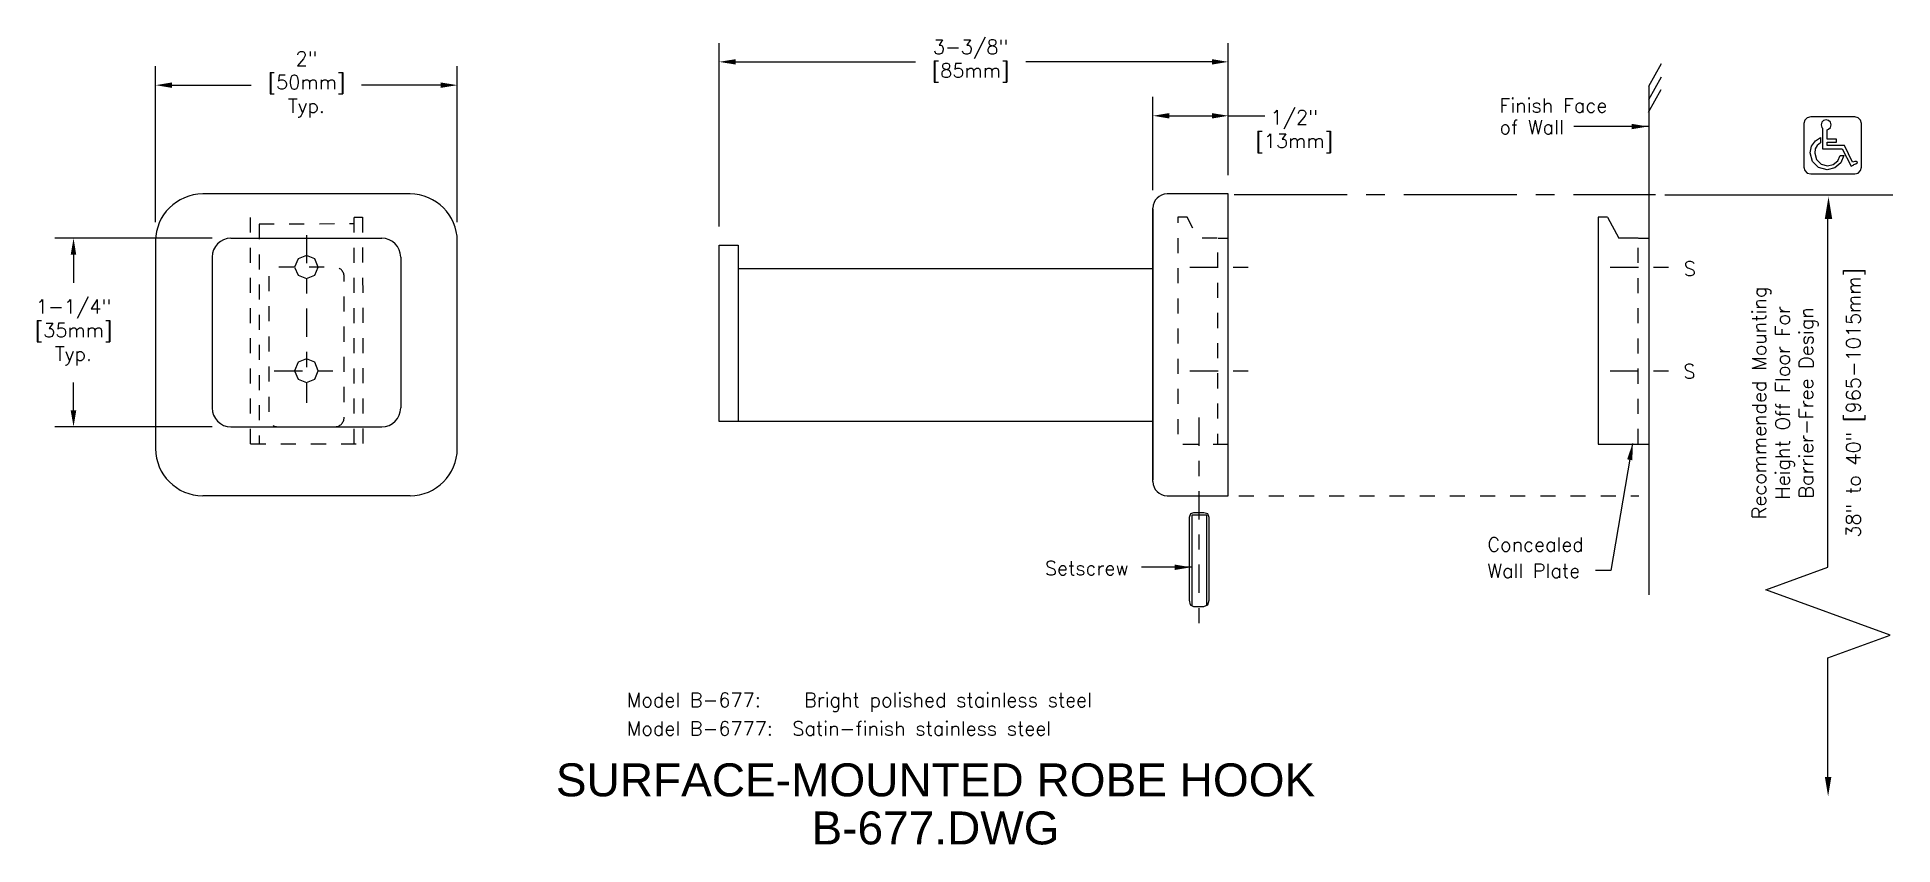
# Model space of a CAD drawing. Extents: x 0 to 12.3, y -0.4 to 5.
import ezdxf
from ezdxf.enums import TextEntityAlignment as Align

# ---------------------------------------------------------------- set-up
doc = ezdxf.new("R2010")
doc.units = 0
doc.header["$MEASUREMENT"] = 0
doc.header["$PDMODE"] = 35
doc.header["$PDSIZE"] = 0.000315
for name, pattern in [('CENTER2', [1.125, 0.75, -0.125, 0.125, -0.125]), ('DOT', [0.25, 0, -0.25]), ('HIDDEN2', [0.1875, 0.125, -0.0625])]:
    doc.linetypes.add(name, pattern=pattern)
doc.layers.get('0').update_dxf_attribs({"linetype": 'CONTINUOUS'})
doc.layers.get('DEFPOINTS').update_dxf_attribs({"linetype": 'CONTINUOUS'})
for name, color, linetype in [('DETAIL', 4, 'CONTINUOUS'), ('DIM', 1, 'CONTINUOUS'), ('TEXT', 2, 'CONTINUOUS')]:
    doc.layers.add(name, color=color, linetype=linetype)
doc.styles.add('ARIAL_5', font='arial.ttf', dxfattribs={"height": 5})
doc.styles.add('DIM_S_5', font='simplex.shx', dxfattribs={"height": 0.09375})
doc.styles.add('DIM_S_8', font='simplex.shx', dxfattribs={"height": 0.375})
doc.dimstyles.new('DIM_S_7', dxfattribs={"dimtxt": 0.12, "dimasz": 0.109375, "dimexe": 0.125, "dimexo": 0.125, "dimgap": 0.09375, "dimtad": 1, "dimtih": 1, "dimtoh": 1, "dimdec": 4, "dimrnd": 0.0625, "dimzin": 0, "dimtxsty": 'DIM_S_5', "dimcen": 0.09375, "dimaunit": 1, "dimazin": 3, "dimtfac": 1, "dimtdec": 4, "dimtofl": 0, "dimtmove": 0, "dimatfit": 3, "dimtolj": 1, "dimtzin": 0})

# ---------------------------------------------------------------- blocks, each defined once
blk = doc.blocks.new('TBLK_TX')
blk = doc.blocks.new('*D2')
at = {"color": 0, "linetype": 'BYBLOCK'}
for p, q in [((6.139, 2.803), (6.139, 3.837)), ((8.139, 2.803), (8.139, 3.837)), ((6.248, 3.712), (6.773, 3.712)), ((8.029, 3.712), (7.505, 3.712))]:
    blk.add_line(p, q, dxfattribs=at)
for points in [[(6.248, 3.73), (6.248, 3.694), (6.139, 3.712)], [(8.029, 3.73), (8.029, 3.694), (8.139, 3.712)]]:
    blk.add_solid(points, dxfattribs=at)
at = {"layer": 'DEFPOINTS', "color": 0, "linetype": 'BYBLOCK'}
for p in [(8.139, 3.712), (6.139, 2.678), (8.139, 2.678)]:
    blk.add_point(p, dxfattribs=at)
at = {"color": 0, "linetype": 'BYBLOCK', "insert": (7.139, 3.716), "char_height": 0.0938, "attachment_point": 5, "style": 'DIM_S_5'}
blk.add_mtext('\\A1;2"\\P[50mm]\\PTyp.', dxfattribs=at)
blk = doc.blocks.new('*D3')
at = {"color": 0, "linetype": 'BYBLOCK'}
for p, q in [((1.195, 3.655), (0.151, 3.655)), ((0.276, 3.545), (0.276, 3.36)), ((0.276, 2.514), (0.276, 2.699)), ((1.195, 2.405), (0.151, 2.405))]:
    blk.add_line(p, q, dxfattribs=at)
for points in [[(0.257, 3.545), (0.294, 3.545), (0.276, 3.655)], [(0.257, 2.514), (0.294, 2.514), (0.276, 2.405)]]:
    blk.add_solid(points, dxfattribs=at)
at = {"layer": 'DEFPOINTS', "color": 0, "linetype": 'BYBLOCK'}
for p in [(1.32, 3.655), (0.276, 2.405), (1.32, 2.405)]:
    blk.add_point(p, dxfattribs=at)
at = {"color": 0, "linetype": 'BYBLOCK', "insert": (0.276, 3.03), "char_height": 0.0938, "attachment_point": 5, "style": 'DIM_S_5'}
blk.add_mtext('\\A1;1-1/4"\\P[35mm]\\PTyp.', dxfattribs=at)
blk = doc.blocks.new('*D5')
at = {"color": 0, "linetype": 'BYBLOCK'}
for p, q in [((5.368, 3.733), (5.368, 4.949)), ((8.743, 4.073), (8.743, 4.949)), ((5.477, 4.824), (6.668, 4.824)), ((8.634, 4.824), (7.4, 4.824))]:
    blk.add_line(p, q, dxfattribs=at)
for points in [[(5.477, 4.842), (5.477, 4.806), (5.368, 4.824)], [(8.634, 4.842), (8.634, 4.806), (8.743, 4.824)]]:
    blk.add_solid(points, dxfattribs=at)
at = {"layer": 'DEFPOINTS', "color": 0, "linetype": 'BYBLOCK'}
for p in [(8.743, 4.824), (8.743, 3.948), (5.368, 3.608)]:
    blk.add_point(p, dxfattribs=at)
at = {"color": 0, "linetype": 'BYBLOCK', "insert": (7.034, 4.829), "char_height": 0.0938, "attachment_point": 5, "style": 'DIM_S_5'}
blk.add_mtext('\\A1;3-3/8"\\P[85mm]', dxfattribs=at)
blk = doc.blocks.new('*D6')
at = {"color": 0, "linetype": 'BYBLOCK'}
for p, q in [((11.105, 3.015), (11.105, 3.634)), ((11.605, 3.116), (11.605, 3.634)), ((11.215, 3.509), (11.496, 3.509))]:
    blk.add_line(p, q, dxfattribs=at)
for points in [[(11.215, 3.527), (11.215, 3.491), (11.105, 3.509)], [(11.496, 3.527), (11.496, 3.491), (11.605, 3.509)]]:
    blk.add_solid(points, dxfattribs=at)
at = {"layer": 'DEFPOINTS', "color": 0, "linetype": 'BYBLOCK'}
for p in [(11.605, 3.509), (11.605, 2.991), (11.105, 2.89)]:
    blk.add_point(p, dxfattribs=at)
at = {"color": 0, "linetype": 'BYBLOCK', "insert": (12.042, 3.405), "char_height": 0.0938, "attachment_point": 5, "style": 'DIM_S_5'}
blk.add_mtext('\\A1;1/2"\\P[13mm]', dxfattribs=at)
blk = doc.blocks.new('ADA')
at = {"layer": 'DETAIL', "linetype": 'CONTINUOUS'}
for p, q in [((1.017, 0.853), (0.492, 0.853)), ((1.261, 0.358), (1.017, 0.853)), ((1.215, 0.235), (1.3, 0.278)), ((1.3, 0.278), (1.299, 0.282))]:
    blk.add_line(p, q, dxfattribs=at)
for points in [[(1.328, 0), (1.431, 0.028), (1.503, 0.1), (1.531, 0.202), (1.531, 1.514), (1.503, 1.616), (1.431, 1.688), (1.328, 1.716), (0, 1.716), (-0.102, 1.688), (-0.175, 1.616), (-0.203, 1.514), (-0.203, 0.202), (-0.175, 0.1), (-0.102, 0.028), (0, 0)], [(0.997, 0.551), (0.905, 0.333), (0.727, 0.181), (0.491, 0.125), (0.233, 0.194), (0.049, 0.378), (-0.021, 0.635), (0.026, 0.833), (0.142, 1), (0.293, 1.1), (0.295, 0.934), (0.193, 0.86), (0.137, 0.758), (0.12, 0.624), (0.172, 0.431), (0.31, 0.294), (0.504, 0.242), (0.68, 0.282), (0.814, 0.393), (0.883, 0.555)]]:
    blk.add_lwpolyline(points, close=True, dxfattribs=at)
for points in [[(0.492, 1.332), (0.54, 1.345), (0.595, 1.4), (0.616, 1.477), (0.595, 1.554), (0.54, 1.609), (0.463, 1.629), (0.386, 1.609), (0.331, 1.554), (0.31, 1.477), (0.331, 1.4), (0.355, 1.376)], [(0.355, 1.376), (0.355, 0.757)], [(0.492, 1.051), (0.492, 1.332)], [(0.355, 0.757), (0.492, 0.757)], [(0.492, 0.955), (0.78, 0.955), (0.78, 1.051), (0.492, 1.051)], [(0.492, 0.853), (0.492, 0.955)], [(0.492, 0.757), (0.948, 0.757)], [(0.948, 0.757), (1.215, 0.235)], [(1.299, 0.282), (1.359, 0.307), (1.398, 0.335), (1.407, 0.361), (1.382, 0.375), (1.329, 0.374), (1.261, 0.358)]]:
    blk.add_lwpolyline(points, dxfattribs=at)

msp = doc.modelspace()

# ---------------------------------------------------------------- linework, layer by layer
at = {"layer": 'DETAIL', "linetype": 'CONTINUOUS'}
for p, q in [((10.71839, 4.66265), (10.71839, 1.29197)), ((2.5073, 3.94816), (1.13229, 3.94816)), ((7.93172, 3.94816), (7.52547, 3.94816)), ((7.93172, 1.94816), (7.93172, 3.94816)), ((7.43172, 2.04191), (7.43172, 3.85441)), ((7.43172, 3.84788), (7.43172, 2.05262)), ((10.38273, 3.79344), (10.38273, 2.29078)), ((10.44548, 3.79344), (10.52061, 3.65464)), ((0.81979, 3.63566), (0.81979, 2.26066)), ((1.31979, 3.65464), (2.31979, 3.65464)), ((2.8198, 2.26066), (2.8198, 3.63566)), ((10.64875, 3.65464), (10.52061, 3.65464)), ((1.19479, 3.52964), (1.19479, 2.52964)), ((2.44479, 3.52964), (2.44479, 2.52964)), ((1.31979, 2.40464), (2.31979, 2.40464)), ((10.38273, 2.29078), (10.64875, 2.29078)), ((2.5073, 1.94816), (1.13229, 1.94816)), ((7.52547, 1.94816), (7.93172, 1.94816))]:
    msp.add_line(p, q, dxfattribs=at)
at = {"layer": 'DETAIL', "linetype": 'CENTER2', "ltscale": 0.25}
for p, q in [((1.81979, 3.67611), (1.81979, 2.56423)), ((7.67598, 3.46348), (8.11922, 3.46348)), ((10.46264, 3.46348), (10.90589, 3.46348)), ((1.60717, 2.77685), (2.03242, 2.77685)), ((7.67598, 2.77685), (8.11922, 2.77685)), ((10.46264, 2.77685), (10.90589, 2.77685))]:
    msp.add_line(p, q, dxfattribs=at)
at = {"layer": 'DETAIL', "linetype": 'HIDDEN2', "ltscale": 0.5}
for p, q in [((10.64875, 2.29078), (10.64875, 3.65464)), ((1.45002, 2.29217), (2.19375, 2.29217))]:
    msp.add_line(p, q, dxfattribs=at)
at = {"layer": 'DETAIL', "linetype": 'DOT', "ltscale": 0.2}
msp.add_line((8.0005, 1.94816), (10.65349, 1.94816), dxfattribs=at)
at = {"layer": 'DETAIL', "linetype": 'CONTINUOUS'}
for points in [[(10.71839, 4.66265), (10.80334, 4.81307)], [(10.71839, 4.57351), (10.80334, 4.72393)], [(10.71699, 4.48995), (10.80195, 4.64036)], [(10.44548, 3.79344), (10.38273, 3.79344)], [(7.43172, 2.4398), (4.68207, 2.4398), (4.55672, 2.4398), (4.55672, 3.60833), (4.68207, 3.60833), (4.68207, 2.4398)], [(10.65014, 3.65464), (10.71839, 3.65464)], [(1.81979, 3.54148), (1.76408, 3.51919), (1.7418, 3.46348), (1.76408, 3.40916), (1.81979, 3.38688), (1.8755, 3.40916), (1.89779, 3.46348), (1.8755, 3.51919), (1.81979, 3.54148)], [(7.43172, 3.45234), (4.68207, 3.45234)], [(1.81979, 2.85485), (1.76408, 2.83256), (1.7418, 2.77685), (1.76408, 2.72114), (1.81979, 2.69886), (1.8755, 2.72114), (1.89779, 2.77685), (1.8755, 2.83256), (1.81979, 2.85485)], [(10.64875, 2.29078), (10.71839, 2.29078)], [(7.80359, 1.25596), (7.80359, 1.80331), (7.79523, 1.82838), (7.76877, 1.83535), (7.70192, 1.83535), (7.68102, 1.82838), (7.67267, 1.80331), (7.67267, 1.25596), (7.67824, 1.22532), (7.70192, 1.21417), (7.76877, 1.21417), (7.79523, 1.22392), (7.80359, 1.25596)], [(7.78966, 1.22392), (7.78966, 1.81863), (7.69077, 1.81863), (7.69077, 1.21835)]]:
    msp.add_lwpolyline(points, dxfattribs=at)
at = {"layer": 'DETAIL', "linetype": 'HIDDEN2', "ltscale": 0.5, "flags": 128}
msp.add_lwpolyline([(1.45002, 2.29217), (1.45002, 3.79217), (1.50573, 3.79217), (1.50712, 2.29217)], dxfattribs=at)
at = {"layer": 'DETAIL', "linetype": 'HIDDEN2', "ltscale": 0.5}
for points in [[(1.50577, 3.75028), (2.13672, 3.75183)], [(2.13665, 2.29217), (2.13665, 3.79344), (2.19236, 3.79344), (2.19375, 2.29217)], [(7.86348, 3.65464), (7.93172, 3.65464)], [(7.86208, 2.29078), (7.93172, 2.29078)]]:
    msp.add_lwpolyline(points, dxfattribs=at)
at = {"layer": 'DETAIL', "linetype": 'HIDDEN2', "ltscale": 0.5, "flags": 128}
msp.add_lwpolyline([(7.65882, 3.79344), (7.59607, 3.79344), (7.59607, 2.29078), (7.86208, 2.29078), (7.86208, 3.65464), (7.73395, 3.65464)], close=True, dxfattribs=at)
msp.add_lwpolyline([(2.00729, 2.40464, 0.41421356), (2.06979, 2.46714), (2.06979, 3.40098, 0.41421356), (2.00729, 3.46348), (1.63229, 3.46348, 0.41421356), (1.56979, 3.40098), (1.56979, 2.46714, 0.41421356), (1.63229, 2.40464, 0.41421356)], format="xyb", dxfattribs=at)
at = {"layer": 'DETAIL', "linetype": 'CENTER2', "ltscale": 0.25}
msp.add_lwpolyline([(7.73673, 2.46627), (7.73673, 1.06793)], dxfattribs=at)
at = {"layer": 'DETAIL', "linetype": 'CONTINUOUS'}
for centre, radius, start, end in [((1.13229, 3.63566), 0.3125, 90, 180), ((2.5073, 3.63566), 0.3125, 0, 90), ((7.52547, 3.85441), 0.09375, 90, 180), ((1.31979, 3.52964), 0.125, 90, 180), ((2.31979, 3.52964), 0.125, 0, 90), ((1.31979, 2.52964), 0.125, 180, 270), ((2.31979, 2.52964), 0.125, 270, 0), ((1.13229, 2.26066), 0.3125, 180, 270), ((2.5073, 2.26066), 0.3125, 270, 360), ((7.52547, 2.04191), 0.09375, 180, 270)]:
    msp.add_arc(centre, radius, start, end, dxfattribs=at)
at = {"layer": 'DIM', "linetype": 'CONTINUOUS'}
for p, q in [((7.93172, 4.46629), (8.17364, 4.46629)), ((10.8259, 3.94291), (12.33742, 3.94291))]:
    msp.add_line(p, q, dxfattribs=at)
at = {"layer": 'DIM', "linetype": 'CENTER2'}
msp.add_line((7.96978, 3.94454), (10.76379, 3.94454), dxfattribs=at)
at = {"layer": 'DIM', "linetype": 'CONTINUOUS'}
msp.add_lwpolyline([(11.90685, 0.06795), (11.90685, 0.87438), (12.31898, 1.02438), (11.49473, 1.32438), (11.90685, 1.47438), (11.90685, 3.78892)], dxfattribs=at)
for points in [[(11.88571, 3.78175), (11.93548, 3.78175), (11.91059, 3.93104)], [(11.88635, 0.08437), (11.92962, 0.08437), (11.90798, -0.04543)]]:
    msp.add_solid(points, dxfattribs=at)

# ---------------------------------------------------------------- block references
at = {"linetype": 'CONTINUOUS', "xscale": 0.2202759850241858, "yscale": 0.2202759850241867, "zscale": 0.2202759850241866}
msp.add_blockref('ADA', (11.79271, 4.08104), dxfattribs=at)
at = {"layer": 'TEXT', "linetype": 'CONTINUOUS'}
ref = msp.add_blockref('TBLK_TX', (5.99053, -0.04456), dxfattribs=dict(at, xscale=0.04368000000000001, yscale=0.04368000000000001, zscale=0.04368000000000001))
ref.add_attrib('TITLE', 'SURFACE-MOUNTED ROBE HOOK', dxfattribs={"layer": '0', "height": 0.2184, "style": 'ARIAL_5'}).set_placement((5.99053, -0.04456), align=Align.CENTER)
ref.add_attrib('DWG_NAME', 'B-677.DWG', dxfattribs={"layer": '0', "height": 0.2184, "style": 'ARIAL_5'}).set_placement((5.99053, -0.36331), align=Align.CENTER)

# ---------------------------------------------------------------- texts
at = {"layer": 'DIM', "linetype": 'CONTINUOUS', "style": 'DIM_S_5'}
for s, p in [('Finish Face', (9.7285, 4.48844)), ('of Wall', (9.72968, 4.3436)), ('S', (10.95069, 3.40605)), ('S', (10.94805, 2.7254)), ('Concealed', (9.64912, 1.57812)), ('Setscrew', (6.71598, 1.4214)), ('Wall Plate', (9.64912, 1.40385)), ('Model B-677:   Bright polished stainless steel', (3.94403, 0.5474)), ('Model B-6777:  Satin-finish stainless steel', (3.94403, 0.35854))]:
    msp.add_text(s, height=0.09375, dxfattribs=at).set_placement(p)
at = {"layer": 'DIM', "linetype": 'CONTINUOUS', "insert": (11.7786, 2.564), "char_height": 0.09375, "attachment_point": 5, "rotation": 90, "style": 'DIM_S_8'}
msp.add_mtext('Recommended Mounting\\PHeight Off Floor For \\PBarrier-Free Design\\P\\P38" to 40" [965-1015mm]', dxfattribs=at)

# ---------------------------------------------------------------- dimensions: what is measured, and where the dimension line sits
at = {"layer": 'DIM', "linetype": 'CONTINUOUS'}
for base, p1, p2, text, picture, middle, set_off in [((7.93172, 4.82426), (4.55672, 3.60833), (7.93172, 3.94816), '3-3/8"\\P[85mm]', '*D5', (6.22281, 4.82949), (-0.81125, 0)), ((2.8198, 4.66933), (0.81979, 3.63566), (2.8198, 3.63566), '2"\\P[50mm]\\PTyp.', '*D2', (1.81979, 4.67383), (-5.31891, 0.95755)), ((7.93172, 4.46629), (7.43172, 3.84788), (7.93172, 3.94816), '1/2"\\P[13mm]', '*D6', (8.3683, 4.36251), (-3.67356, 0.95755))]:
    dim = msp.add_linear_dim(base=base, p1=p1, p2=p2, text=text, dimstyle='DIM_S_7', override={"dimpost": '\\X'}, dxfattribs=at)
    dim.commit()
    dim.dimension.update_dxf_attribs({"geometry": picture, "text_midpoint": middle, "dimtype": 160, "insert": set_off})
dim = msp.add_linear_dim(base=(0.2756, 2.40464), p1=(1.31979, 3.65464), p2=(1.31979, 2.40464), angle=90, text='1-1/4"\\P[35mm]\\PTyp.', dimstyle='DIM_S_7', override={"dimpost": '\\X'}, dxfattribs=at)
dim.commit()
dim.dimension.update_dxf_attribs({"geometry": '*D3', "text_midpoint": (0.2756, 3.02964)})

# ---------------------------------------------------------------- leaders
for points in [[(10.71421, 4.39538), (10.22195, 4.39538)], [(10.61165, 2.29384), (10.46808, 1.45323), (10.36552, 1.45323)], [(7.68463, 1.47373), (7.35645, 1.47373)]]:
    msp.add_leader(points, dimstyle='DIM_S_7', dxfattribs=at)

doc.saveas('drawing.dxf')
